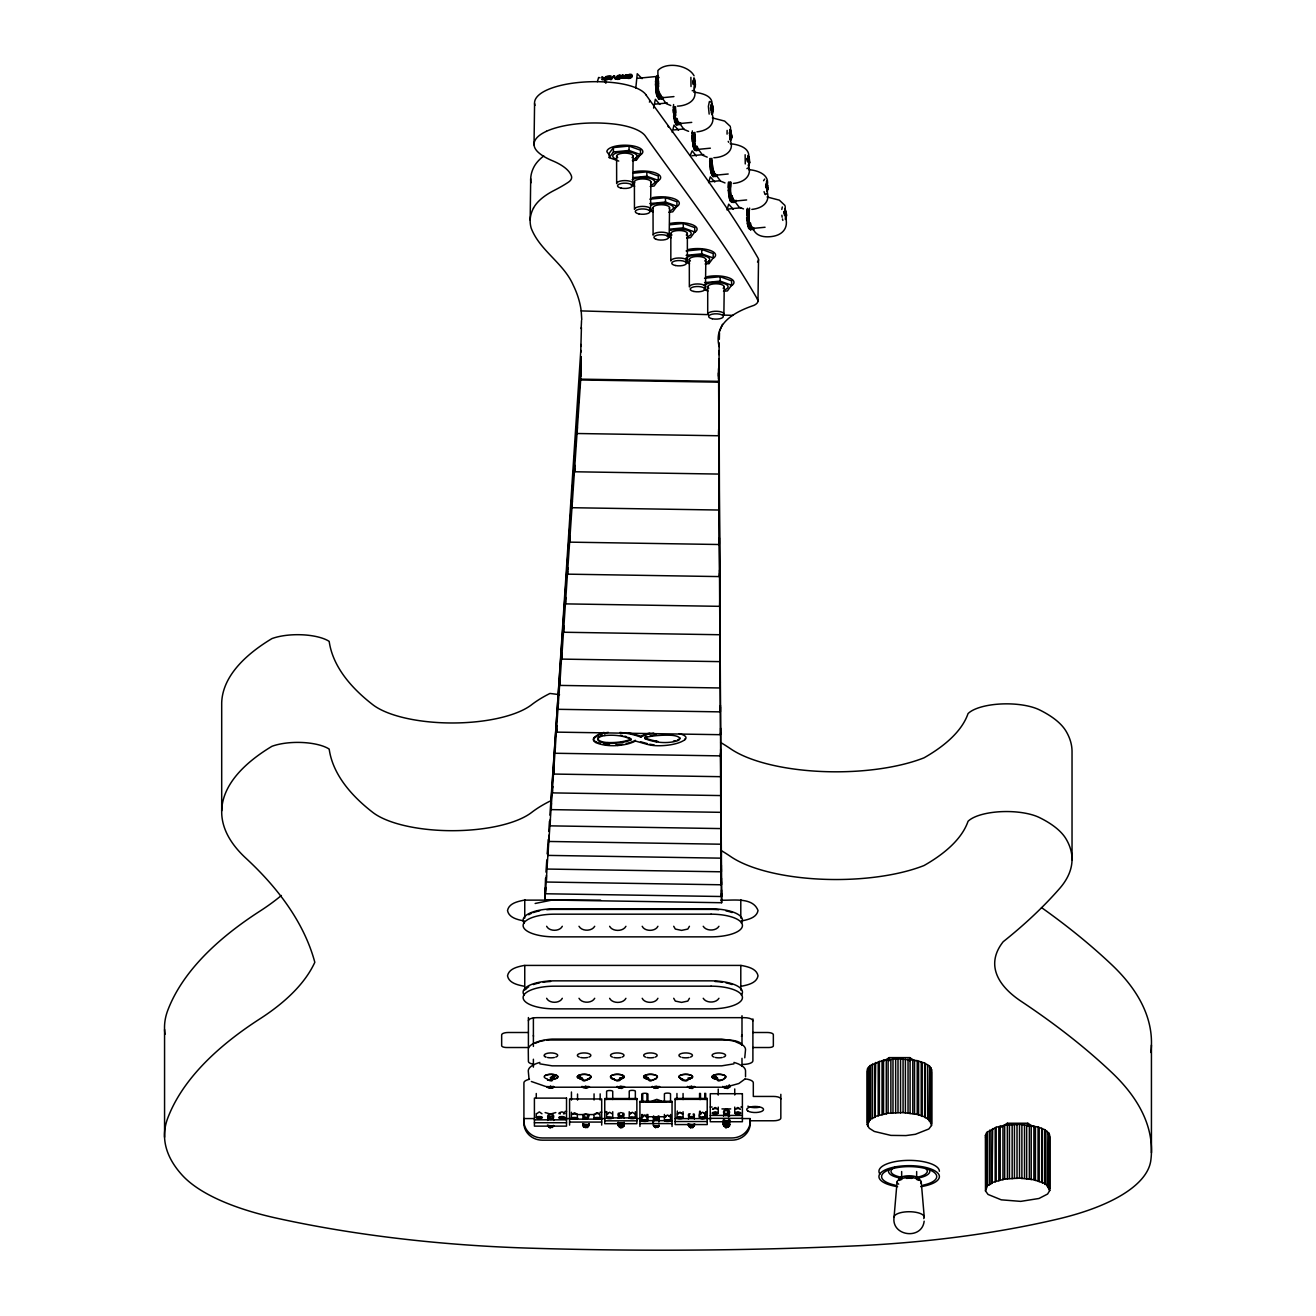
<?xml version="1.0" encoding="UTF-8"?>
<svg xmlns="http://www.w3.org/2000/svg" width="1316" height="1316" viewBox="0 0 1316 1316"><rect width="100%" height="100%" fill="white"/><g stroke="black" fill="none" stroke-linecap="round" stroke-linejoin="round"><path stroke-width="1.5" d="M567.607 569.367L567.722 567.607M684.813 738.983L684.813 739.724A29.034 10.479 0 0 1 657.622 745.728A17.519 6.317 0 0 1 647.439 744.412L635.332 741.007A27.685 10.002 0 0 1 617.73 745.514A21.401 7.732 0 0 1 595.819 742.52A12.601 4.557 0 0 1 594.174 738.276L594.174 737.536A37.095 13.39 0 0 1 600.441 733.588A17.355 6.267 0 0 1 603.995 732.42M595.819 742.52L595.819 741.763A12.601 4.557 0 0 1 594.174 737.536M594.174 738.276A37.095 13.39 0 0 1 600.441 734.328L600.441 733.588M604.817 735.562A22.207 8.011 0 0 1 631.285 739.855A27.241 9.837 0 0 1 607.877 743.293A11.153 4.03 0 0 1 597.908 739.855A11.153 4.03 0 0 1 604.817 735.562L604.817 734.805M607.877 743.293L607.877 742.553A11.153 4.03 0 0 1 599.306 736.532M617.73 745.514L617.73 744.774A27.685 10.002 0 0 0 622.994 744.149M635.332 741.007L635.332 740.266A27.685 10.002 0 0 1 630.66 742.323M620.017 732.436A44.81 16.187 0 0 1 640.777 737.141L640.777 736.401A29.133 10.512 0 0 1 649.874 733.028M645.153 738.737L645.153 737.98A3.471 1.25 0 0 1 646.567 736.401L646.567 737.141A3.471 1.25 0 0 0 645.153 738.737A34.742 12.535 0 0 0 656.24 741.846A19.214 6.942 0 0 0 676.506 741.089A8.636 3.125 0 0 0 677.575 736.516A10.972 3.964 0 0 0 670.535 735.249A40.056 14.46 0 0 0 646.567 737.141M656.24 741.846L656.24 741.089A34.742 12.535 0 0 1 655.187 740.908M657.901 91.742L657.901 70.538C666.06 61.457 688.317 64.945 694.075 75.802M558.28 704.488L558.412 702.728M719.276 544.133L719.079 350.566M719.474 576.211L719.293 541.452M563.445 632.272L563.577 625.692L563.429 632.239L719.852 634.74L719.507 573.529M580.784 376.475L581.178 356.636L580.669 379.979L561.652 659.102L720.033 661.635L719.868 631.664M561.669 656.059L559.761 685.406L720.181 687.972L720.049 658.559M720.592 755.499L720.609 752.801L720.74 776.687L553.674 774.055L553.674 772.097M552.523 788.087L552.638 786.343M547.259 864.234L559.925 680.619M720.411 707.054L720.461 734.69L556.635 732.124L556.652 729.048M530.167 220.085L530.693 178.795M534.033 144.892L534.576 103.602M718.552 368.595L721.629 902.727L544.791 899.93L545.531 878.233M721.234 839.394L721.332 871.801L547.143 869.053L547.275 862.473L546.288 882M547.16 865.977L547.143 869.021M548.065 852.357L548.048 855.4L721.234 858.164L721.382 851.584M549.101 838.424L549.085 841.467L721.152 844.214L720.872 770.123M550.187 822.813L550.154 825.856L721.053 828.587L721.119 822.006M551.305 806.576L551.272 809.62L720.954 812.334L721.086 805.754M552.407 789.847L552.391 792.89L720.855 795.571L720.921 788.991M558.165 706.231L558.149 709.275M567.492 571.078L567.459 574.154L719.49 576.589L719.556 570.009M569.68 539.083L569.663 542.126M572.197 502.876L572.312 501.133L572.082 507.713L719.079 510.032L719.128 503.452M574.615 468.726L574.582 471.77L718.849 474.073L718.98 467.493M577.247 430.464L577.231 433.507L718.618 435.76L718.668 429.18M580.751 379.156L718.964 381.344L718.585 372.724L718.454 376.228M718.865 471.013L718.849 474.056M720.74 773.627L720.724 776.67M720.971 809.258L720.954 812.301M721.25 855.087L721.234 858.131M721.382 865.221L721.316 871.784M721.332 868.741L721.398 884.78L546.288 882.033L546.42 875.453M721.415 881.736L721.464 896.509L545.416 893.761L546.305 878.956M757.983 300.953L758.526 259.68M548.328 848.853L548.065 855.433M549.216 834.92L549.085 841.5M551.42 803.073L551.289 809.653M552.523 786.343L552.391 792.906M553.937 767.475L553.74 771.192M555.368 746.682L555.105 753.262L720.609 755.878L720.609 728.143M556.767 725.544L556.635 732.124M558.297 702.728L558.149 709.308L720.329 711.874L720.247 683.152M559.892 678.859L559.761 685.439M565.683 597.316L565.419 603.88L719.671 606.331L719.737 599.751M567.607 567.607L567.476 574.187M569.943 535.579L569.68 542.143L719.293 544.511L719.424 537.931M577.362 426.96L577.231 433.523M719.984 628.16L719.868 634.444M653.608 108.093L655.368 99.292L659.875 104.457M718.503 378.663L718.898 358.807L720.197 687.676M565.436 600.82L565.403 603.863M553.691 770.979L553.674 774.055M580.8 350.401L551.108 801.329M580.899 346.421L581.425 327.536M580.767 352.425L580.932 344.479M668.446 127.01L668.199 126.287A2.303 1.135 -13.2 0 0 667.821 126.04M692.973 82.579C693.877 78.351 693.318 83.681 694.832 83.862C691.805 94.341 698.385 83.796 693.417 84.487M718.98 354.613L719.243 342.917M730.725 140.368L729.854 136.091C734.805 135.285 728.225 145.928 731.252 135.564C726.712 132.85 732.93 132.307 729.475 133.952L729.344 132.488M747.225 159.976C746.386 155.272 750.515 162.312 748.442 166.079C750.614 164.615 749.084 152.343 747.718 157.558M767.886 187.678C766.751 199.209 767.244 181.592 765.748 185.721L767.524 185.556L766.619 181.328L767.985 189.159L766.109 187.843L767.886 187.678L767.985 189.159M555.122 750.186L555.089 753.229M719.161 346.667C713.107 323.094 735.299 311.711 753.936 305.361A20.941 7.567 0.7 0 0 757.424 299.176M719.326 339.347L719.49 332.751M720.526 732.93L720.477 734.723M720.049 661.339L720.165 655.055L720.099 657.26M655.516 81.099C656.207 86.33 654.595 95.673 659.349 98.387M657.77 83.928L658.395 76.756M658.576 83.846L658.51 80.819M673.315 106.909L673.479 112.798M674.253 106.81L675.503 121.22L676.835 124.543L678.168 124.823M674.417 107.221C674.516 111.07 673.858 125.3 678.612 123.128M675.503 106.695L675.667 112.584M691.953 132.702L693.203 147.112M692.89 132.603L693.055 138.509M692.973 135.647L693.055 133.015M694.141 132.488L695.391 146.898L696.723 150.221L698.056 150.501M694.947 132.406L695.358 141.207M709.752 158.512L710.443 170.373M710.689 158.413L711.94 172.824L713.963 176.689L715.164 175.373M710.772 161.44L710.854 158.808M711.94 158.298L712.63 170.159M728.291 187.497L728.636 182.644M729.163 184.372L729.854 196.232M730.479 187.283L730.808 182.431M746.715 214.788L747.439 208.273M748.886 214.574L749.626 208.076M545.548 887.181L545.4 893.728M572.115 504.012L572.065 507.68M580.751 374.057L580.866 370.536M718.684 430.941L718.602 435.744M719.145 505.212L719.062 509.999M719.753 601.494L719.671 606.298M720.461 705.294L720.329 711.841M720.921 790.751L720.839 795.538M721.135 823.767L721.053 828.554M721.283 837.634L721.152 844.181M550.17 825.889L550.368 819.309M561.652 659.135L561.866 652.555L561.718 654.759M574.599 471.802L574.796 465.222M721.415 884.796L721.464 878.216M721.481 896.541L721.546 889.961M672.262 132.34L674.006 125.086L678.53 130.251M727.123 130.383L727.057 134.133M712.976 110.116L712.088 114.574L711.216 110.297C715.591 115.232 711.857 99.983 711.282 105.954M547.588 854.429L547.851 850.35M712.63 109.672L710.837 109.837C709.192 102.961 714.621 112.205 712.005 114.476M731.252 135.564L729.475 135.63M767.524 187.333L765.748 187.398L765.682 185.934M784.089 211.547L784.089 213.225L785.932 214.64L785.405 219.427L786.557 214.459L785.027 208.619L785.948 212.847L784.155 213.011L784.007 211.563L785.948 212.847M545.959 872.13L546.798 859.924M547.226 853.821L548.196 839.575M548.772 831.432L549.463 821.25M549.891 815.147L580.85 366.407M544.791 899.93L545.679 887.181M924.161 1221.166C921.99 1240.281 891.212 1236.267 894.058 1217.185L897.068 1181.982M708.6 182.644L710.278 176.838L714.785 182.019M727.008 209.935L728.686 204.144L733.193 209.31M655.681 81.51L655.779 78.73M657.868 81.296L658.51 77.414M673.479 107.303L673.578 104.54M692.117 133.097L692.364 130.876M728.488 182.102L728.373 190.359M729.327 184.766L729.426 182.003M730.676 181.888L730.561 190.146M746.896 209.392L747.324 223.621L748.524 228.161L750.548 229.774M747.833 209.31L748.82 226.072L750.844 229.938L752.045 228.639M747.981 209.853L747.735 217.568M749.084 209.178L749.232 220.331M985.487 1190.898L987.559 1185.502L992.067 1183.314L992.067 1129.523L996.179 1127.253L1004.667 1125.279L1019.505 1124.325L1038.061 1126.957L1044.756 1129.687L1048.786 1133.027L1048.243 1187.805L1049.675 1188.628L1048.704 1189.565L1049.773 1190.454L1047.602 1194.023L1038.998 1198.481L1020.722 1201.376L1001.262 1199.83L988.036 1194.435L985.487 1190.898L985.388 1135.28L986.753 1134.408M1048.786 1186.835L1044.756 1183.479L1044.756 1129.687M597.398 81.691L598.615 77.48L600.03 77.776M690.258 155.354L692.167 150.847L696.329 156.045M690.884 77.331L691.015 86.543M745.136 154.729L745.251 163.941M781.803 209.441L782.313 206.957M618.915 1118.156L619.079 1117.021M989.599 1184.844L989.599 1131.036L992.067 1129.523M728.521 1116.84L727.419 1113.895L724.606 1115.162M713.075 109.985L711.216 108.669C710.015 97.861 715.345 108.718 710.706 108.389M731.663 135.992L731.712 137.39L731.712 135.778L729.854 134.479L730.364 129.56L729.919 131.748M767.985 187.546L766.109 186.23L766.619 181.328M693.483 80.161C694.585 73.285 695.917 88.55 695.226 84.405M723.734 1119.801L724.178 1124.802L727.929 1125.525L729.393 1124.226M723.339 1123.765L723.734 1121.199M723.734 1122.285L723.339 1125.18L725.922 1127.845L729.393 1126.332L729.804 1124.16M729.804 1119.932L727.929 1123.091L724.178 1122.383M729.804 1120.261L729.393 1123.206L727.929 1124.506L724.178 1123.782M729.393 1125.641L728.965 1121.331M589.107 1123.617L587.232 1127.598L583.498 1126.891L582.659 1124.95M618.224 1122.334L618.668 1126.463L622.402 1127.17M624.278 1122.4L622.402 1125.838L618.668 1125.131M624.278 1122.943L622.402 1127.467L620.412 1127.68L617.829 1125.032L620.412 1127.565L622.402 1127.351L623.883 1126.085L623.439 1122.548L623.883 1126.183M653.394 1119.834L652.999 1122.614L653.394 1120.952M694.618 1123.798L692.759 1127.351L689.008 1126.759M694.618 1124.341L692.759 1127.73M694.618 1124.242L694.223 1126.085L690.752 1127.417L688.169 1124.506M719.523 331.402L722.451 324.328M655.927 79.273L656.766 75.917L658.79 77.512M694.404 1119.044L694.042 1117.235M729.574 1116.264L727.271 1112.135L727.271 1109.569L725.856 1109.602M931.514 1125.46L931.054 1121.808L929.392 1121.051L929.655 1066.256L924.671 1063.081L917.219 1060.63L898.005 1058.706L883.546 1060.219L874.926 1063.443L874.926 1117.235L870.106 1119.34L867.244 1124.687L869.284 1128.256L874.268 1131.431L890.899 1135.395L905.951 1135.576L915.393 1134.293L928.833 1128.98L931.514 1125.46L931.514 1071.668M929.392 1121.051L929.655 1066.256M547.637 1120.475L548.098 1118.83M582.807 1119.373L583.268 1117.728M617.994 1117.909L619.523 1114.866M653.608 1119.028L653.575 1122.038M688.778 1117.202L688.383 1119.044M723.965 1114.422L723.553 1116.264M682.099 1113.846L680.865 1112.81M704.718 1113.846L703.484 1112.81M763.593 180.703L764.711 179.091M642.751 1116.61L644.61 1115.524M646.929 1116.61L645.695 1115.606M665.37 1116.61L666.192 1115.721M669.548 1116.61L668.314 1115.606M604.817 79.256L605.113 78.236L602.235 78.993L604.817 79.256L605.475 82.76M605.393 79.519L606.314 76.476L604.439 77.957L601.79 76.887C604.291 78.302 598.681 80.753 605.393 79.519L606.051 83.04M625.445 76.394C621.349 76.657 623.554 80.21 625.445 76.394L622.994 76.756L622.057 78.253L625.84 78.269L625.972 74.699C623.817 78.598 623.11 75.703 622.123 75.045M625.248 78.006L625.561 76.986M625.676 76.641L625.972 74.699M625.84 78.269L626.646 74.634M627.189 76.098L629.245 74.37A2.977 1.464 -13.2 0 1 630.512 74.288A2.731 1.349 -13.2 0 1 631.121 74.37A2.303 1.135 -13.2 0 1 631.762 74.683L632.009 75.407A4.03 1.974 -13.2 0 1 631.4 76.493L629.64 77.331A3.06 1.497 -13.2 0 1 628.374 77.463L627.929 77.43A1.76 0.872 -13.2 0 1 627.156 77.002C631.68 78.796 631.121 71.409 628.143 76.641L629.657 76.509L627.37 77.068L627.189 76.098L629.476 75.538L627.962 75.686M627.37 77.068L627.535 74.963M628.143 76.641L628.143 75.111M658.872 1122.038L658.872 1119.061M744.757 1057.817L745.53 1049.625A29.462 10.643 1.7 0 0 742.471 1044.838L733.933 1041.022L721.678 1039.081L552.128 1039.081A29.462 10.66 0 0 0 528.275 1049.543L528.407 1061.453A8.225 2.977 0 0 0 533.474 1064.2M547.801 1079.729L551.536 1080.946A8.061 3.751 -78.2 0 0 552.243 1080.518L554.924 1076.126L553.263 1075.781L550.631 1080.107A8.126 3.783 -78.2 0 1 549.907 1080.568L547.456 1079.959M872.228 1118.699L872.228 1064.907L874.926 1063.443M689.436 926.283L687.824 929.063L681.573 930.379L675.322 929.063L673.71 926.283M689.436 998.285L687.824 1001.081L681.573 1002.381L675.322 1001.081L673.71 998.285M731.712 135.778L730.364 129.56L731.268 133.788M632.749 184.388L633.128 156.111M650.548 210.182L650.927 181.904M669.186 235.975L669.564 207.698M705.458 287.743L705.837 259.466M723.866 315.034L724.244 286.756M677.362 1111L676.95 1117.827M699.569 1111.855L699.98 1111M594.059 1118.353L594.059 1114.274L597.102 1112.76L599.751 1113.566L600.162 1118.353M657.918 926.283C655.5 931.679 644.626 931.679 642.192 926.283M657.918 998.285C655.5 1003.697 644.626 1003.697 642.192 998.285M656.322 77.628L658.099 76.904M659.99 98.058L658.79 99.374L656.766 95.509L655.434 83.911M660.928 97.976L659.036 98.733L657.26 92.531M662.178 97.845L660.977 99.161L659.596 97.302L657.605 83.698M662.853 97.121L661.076 97.828L659.316 92.334M662.968 97.779L661.767 99.095L659.629 96.677M677.789 123.868L676.589 125.184L674.565 121.319L673.233 109.705M680.142 123.901L680.652 122.914M680.767 123.572L678.875 124.346L677 118.473M696.312 149.004L695.193 150.238L693.894 148.494M696.427 149.662L694.535 150.419L692.759 144.217M697.25 148.922L696.131 150.139L694.223 146.52M697.365 149.563L696.164 150.879L694.782 149.021L693.302 141.404M714.226 175.472L713.025 176.772L711.002 172.906L709.669 161.309M715.855 176.311L716.414 175.258M717.204 175.176L715.213 176.558L713.831 174.699L711.841 161.095M733.505 200.674L732.387 201.907L730.479 198.288M733.621 201.332L731.745 202.105L729.969 195.903M735.562 200.476L733.785 201.2L732.009 195.706M735.677 201.134L733.67 202.532L732.288 200.657L730.396 190.113M736.401 200.394L735.282 201.628L733.983 199.884M751.93 227.981L750.153 228.688L747.981 220.463M752.653 228.836L753.163 227.849M753.278 228.507L751.403 229.28L749.626 223.078M754.084 228.441L752.884 229.741L750.136 225.464M700.49 1117.893C712.565 1115.803 694.486 1123.387 700.49 1111.773M562.31 926.283C559.761 931.613 549.2 931.613 546.634 926.283M562.31 998.285C559.761 1003.615 549.2 1003.615 546.634 998.285M642.702 1120.673C654.924 1118.682 636.549 1126.019 642.702 1114.553M1048.243 1187.805L1048.786 1133.027M625.923 926.3C623.159 931.744 612.384 931.744 609.621 926.3M625.923 998.318C623.159 1003.763 612.384 1003.763 609.621 998.318M548.739 1119.571L550.466 1118.074L552.424 1119.159M718.947 926.283C716.085 931.267 706.083 931.267 703.221 926.283M718.947 998.285C716.085 1003.285 706.083 1003.285 703.221 998.285M689.436 1117.942L691.163 1116.462L693.121 1117.514M657.556 1119.028L654.825 1119.028L655.977 1118.304L657.951 1119.34M992.067 1183.314L992.659 1128.569M594.717 926.283C591.871 931.498 581.837 931.498 578.991 926.283M594.717 998.285C591.871 1003.516 581.837 1003.516 578.991 998.285M709.373 101.546L708.386 106.366L709.16 114.097M619.556 1080.452L618.356 1080.781A8.061 6.975 -48 0 1 617.023 1080.962L611.447 1078.33L616.414 1080.304A8.126 7.024 -48 0 0 617.763 1080.091L623.192 1077.097L619.589 1080.452M930.363 1122.778L931.054 1068.016L929.392 1067.26M632.387 160.618L636.302 160.239L640.481 154.597L640.481 150.189L629.048 146.06L613.42 147.573L609.242 153.215L609.242 157.624L618.767 161.062M609.242 157.624L613.42 151.965L613.42 147.573M633.177 173.186L646.847 171.853L658.28 175.999L658.28 180.391L654.101 186.049L650.186 186.428M649.874 199.177L665.485 197.663L676.918 201.792L676.918 206.184L672.739 211.843L668.841 212.221M669.614 224.789L683.284 223.457L694.733 227.602L694.733 231.994L690.538 237.637L686.639 238.015M705.096 263.973L708.995 263.595L713.19 257.952L713.19 253.56L701.757 249.415L686.13 250.928M704.537 278.235L720.165 276.722L731.597 280.851L731.597 285.243L727.419 290.902L723.504 291.28M682.149 1078.972A6.909 2.5 0 0 1 679.714 1078.018L684.929 1080.255A8.126 7.32 -36.5 0 0 686.327 1080.123L691.821 1077.36L686.705 1080.814A8.061 7.254 -36.5 0 1 685.323 1080.946L682.264 1080.321L678.908 1076.751A6.909 2.5 0 0 1 687.857 1074.465A6.909 2.5 0 0 1 691.673 1078.182M722.616 1079.613L718.816 1080.946A8.126 5.363 70.1 0 1 717.796 1080.568L714.391 1077.195L715.493 1076.06M874.926 1117.235L875.65 1062.489M728.899 1085.239L726.432 1087.51L724.853 1086.407M553.51 1086.358C548.525 1089.533 556.816 1086.621 553.279 1086.819M588.696 1086.358C589.173 1088.348 583.893 1089.27 581.952 1086.424L583.037 1086.819M623.866 1086.358C623.29 1086.868 622.764 1090.8 617.138 1086.424L619.836 1087.904L618.273 1087.888M659.036 1086.358L657.178 1087.888L659.875 1086.934M694.206 1086.358C693.433 1086.621 693.4 1090.849 688.515 1086.736M729.574 1085.009C729.245 1087.74 728.258 1090.421 723.685 1086.736M615.608 79.207L614.44 75.736L610.904 79.634L613.98 76.114L615.608 79.207L614.095 76.575M610.788 79.042L613.733 75.802M610.904 79.634L614.44 75.736M744.757 1079.186L738.802 1083.529L728.126 1086.473M616.941 182.842L617.714 182.085A8.258 2.994 0 0 1 627.008 180.703A8.258 2.994 0 0 1 633.128 183.582M634.74 208.652L635.513 207.895A8.258 2.994 0 0 1 644.807 206.497A8.258 2.994 0 0 1 650.927 209.392M653.378 234.445L654.151 233.689A8.258 2.994 0 0 1 663.445 232.29A8.258 2.994 0 0 1 669.564 235.186M689.633 286.214L690.406 285.457A8.258 2.994 0 0 1 699.701 284.059A8.258 2.994 0 0 1 705.837 286.954M693.861 90.475L692.216 90.722M748.097 167.889L746.912 168.629M766.57 193.847L765.369 194.587M992.659 1182.36L1004.667 1179.07L1019.505 1178.116L1033.899 1179.712L1044.756 1183.479M660.023 1102.183L661.372 1101.015L656.783 1099.353L652.193 1101.015L653.526 1102.183M729.393 1120.015L725.922 1121.528L724.178 1120.59M729.393 1120.409L725.922 1121.906L724.178 1120.969M729.393 1120.722L725.922 1122.219L724.178 1121.298M729.393 1121.1L725.922 1122.614L723.339 1119.949M729.393 1121.413L725.922 1122.926L723.339 1120.261M729.393 1122.12L725.922 1123.634L723.339 1120.656M729.393 1122.515L725.922 1124.012L724.178 1123.091M729.393 1122.828L725.922 1124.325L723.339 1121.347M729.393 1123.519L725.922 1125.032L723.339 1122.054M729.393 1123.913L725.922 1125.427L724.178 1124.489M729.393 1125.312L727.929 1126.924L724.178 1126.2M729.393 1126.019L725.922 1127.532L723.339 1124.473M623.883 1122.63L622.402 1124.209L618.668 1123.486M623.883 1123.173L620.412 1124.67L618.668 1123.749M623.883 1123.469L620.412 1124.966L618.668 1124.028M623.883 1123.716L620.412 1125.509M623.883 1124.259L620.412 1125.756L618.668 1124.588M623.883 1124.802L622.402 1126.381L618.668 1125.673M623.883 1125.345L620.412 1126.858L617.829 1123.946M623.883 1125.641L620.412 1127.138L618.668 1126.216M694.223 1124.061L692.759 1125.345L689.008 1124.621M694.223 1124.308L692.759 1125.871L689.008 1125.164M694.223 1124.835L690.752 1126.348L689.008 1125.41M694.223 1125.131L690.752 1126.628M694.223 1125.377L692.759 1126.94L689.008 1126.233M587.232 1125.262L588.713 1123.979M588.713 1124.209L587.232 1125.69L583.498 1124.983M588.713 1124.621L585.242 1126.332L583.498 1125.196M588.713 1124.835L587.232 1126.332L583.498 1125.624M588.713 1125.246L585.242 1126.973L582.659 1123.683M587.232 1127.17L588.713 1125.673M582.659 1124.325L585.242 1127.598L588.713 1126.101M653.838 1126.2L655.582 1127.121L659.053 1125.246M657.572 1126.907L659.053 1125.427M659.053 1125.805L655.582 1127.664L652.999 1125.032M657.572 1127.45L659.053 1126.183M552.062 1127.006L553.543 1125.443L550.072 1126.924L548.311 1125.854M553.543 1125.871L550.072 1127.516L548.311 1126.151M552.062 1127.582L553.543 1126.167M547.489 1125.015L550.072 1127.796L553.543 1126.085M587.232 1127.368L588.022 1126.693L583.564 1126.693M552.128 1086.374L550.565 1087.51L548.986 1086.407M587.314 1086.374L585.752 1087.51L584.156 1086.407M622.484 1086.374L620.922 1087.51L619.342 1086.407M657.655 1086.374L656.092 1087.51L654.513 1086.407M692.825 1086.374L691.262 1087.51L689.683 1086.407M930.577 1070.747L931.679 1069.826L930.363 1068.987M555.813 1112.563L550.466 1114.043L545.12 1112.563M578.53 1077.064L579.55 1076.455L584.156 1080.123A8.126 6.564 57.9 0 0 585.406 1080.37L589.963 1078.627L584.32 1080.962A8.061 6.514 57.9 0 1 583.087 1080.699L578.53 1077.064L582.017 1077.788M644.824 1077.064L645.843 1076.472L650.466 1080.123A8.061 6.514 57.9 0 0 651.7 1080.37L656.256 1078.643L650.63 1080.962A8.126 6.564 57.9 0 1 649.38 1080.699L644.824 1077.064L648.311 1077.788M656.404 1078.182L657.161 1077.59A6.909 2.5 0 0 0 653.164 1074.53A6.909 2.5 0 0 0 644.396 1075.715A6.909 2.5 0 0 0 646.863 1078.972M875.65 1116.297L888.119 1113.237L903.072 1112.563L917.219 1114.422L924.671 1116.873L929.655 1120.048M713.223 1108.73L716.907 1108.5M735.841 1108.73L739.526 1108.5M572.526 1113.928L576.622 1114.257M678.743 1112.941L678.283 1113.912M608.403 1112.974L607.943 1113.912M631.022 1112.974L630.561 1113.912M550.253 1077.672L553.246 1075.781M550.417 1078.972L554.908 1076.143M884.122 1060.828L889.238 1057.62L909.701 1057.62L914.817 1060.828M1000.522 1127.499L1007.349 1123.239L1027.812 1123.239L1034.639 1127.499M554.349 1086.934L553.279 1087.329M589.535 1086.934L588.449 1087.329M624.705 1086.934L623.62 1087.329M695.045 1086.934L693.96 1087.329M730.216 1086.934L729.13 1087.329M867.425 1122.861L867.425 1069.053L870.106 1065.549L872.228 1064.907M552.917 1087.756L549.052 1088.266L546.782 1086.424L547.867 1086.819M658.428 1087.756L655.516 1088.348L652.308 1086.424L654.529 1088.019M628.324 76.081C634.411 73.383 628.884 81.345 627.716 76.575M723.751 1078.676L724.902 1078.166A6.909 2.5 0 0 0 722.714 1074.711A6.909 2.5 0 0 0 713.19 1075.501A6.909 2.5 0 0 0 715.361 1078.956A6.777 2.451 0 0 1 712.976 1075.534A6.777 2.451 0 0 1 722.237 1074.629A6.777 2.451 0 0 1 724.721 1077.985M723.224 1079.465L723.997 1079.136L720.28 1080.469A8.061 5.313 70.1 0 1 719.26 1080.107L718.355 1079.646M658.345 75.555L656.454 81.016L657.145 92.877M658.395 76.295L656.865 79.19L656.618 86.905M660.287 98.305L659.036 98.042L657.786 94.916M663.182 98.026L661.932 97.762L660.665 94.637M680.981 123.819L679.533 124.148L678.234 122.404M679.418 124.707L677.395 123.095L676.309 118.226M698.862 150.419L696.723 149.514L694.947 144.02M713.585 175.801L712.334 175.522L711.084 172.412M714.522 175.702L712.63 174.206L711.512 169.945M716.578 175.505L715.328 175.242L714.062 172.133M732.14 202.483L730.117 200.871L728.636 193.255M752.045 229.083L753.443 228.77M754.298 228.688L752.39 227.174M725.297 1115.507L727.419 1115.261M535.151 903.467L551.684 900.128M628.291 75.67L629.426 75.341A2.977 1.464 -13.2 0 1 630.693 75.242A2.731 1.349 -13.2 0 1 631.302 75.325A2.303 1.135 -13.2 0 1 631.943 75.654L632.173 76.377A4.03 1.974 -13.2 0 1 631.581 77.447L629.821 78.302A3.06 1.497 -13.2 0 1 628.555 78.434L628.11 78.401A1.76 0.872 -13.2 0 1 627.337 77.957L627.074 76.739M541.962 1113.764L539.313 1111.905L536.665 1113.764M717.829 1109.355L715.18 1107.496L712.532 1109.355M740.447 1109.355L737.799 1107.496L735.15 1109.355M987.559 1185.502L987.559 1131.711L989.599 1131.036M730.725 1108.911L721.941 1108.911M733.933 1063.854L721.678 1065.845L552.128 1065.845L539.873 1063.854M741.221 921.003C747.488 919.736 756.618 917.992 758.032 910.573C752.834 896.459 732.058 900.851 720.839 900.128M741.221 986.276C747.488 985.01 756.618 983.266 758.032 975.847C756.618 968.428 747.488 966.684 741.221 965.418L524.327 965.418C518.06 966.684 508.93 968.428 507.515 975.847C508.93 983.266 518.06 985.01 524.327 986.276M577.148 1114.455L577.543 1118.353A3.06 0.888 0 0 1 572.97 1119.126A3.06 0.888 0 0 1 572.97 1117.58A3.06 0.888 0 0 1 577.543 1118.353M682.659 1113.928L680.01 1112.234L677.362 1113.928M705.277 1113.928L702.629 1112.234L699.569 1113.846L701.099 1113.994M623.57 76.262L621.942 77.66L625.725 77.693M623.685 76.854L622.583 77.348L625.149 77.414M549.989 1114.01L551.404 1113.978M619.589 1077.903L623.34 1077.36M612.318 1113.912L609.67 1112.283L607.021 1113.912M634.937 1113.912L632.289 1112.283L629.64 1113.912M696.937 131.83C706.791 130.958 716.299 124.872 711.874 113.16M733.374 183.417C743.227 182.562 752.736 176.476 748.31 164.763M751.847 209.392C761.701 208.52 771.192 202.434 766.784 190.721M725.922 1120.821L727.929 1120.607M727.929 1120.985L724.178 1120.278M727.929 1125.904L724.178 1125.196M727.929 1126.611L724.178 1125.887L723.339 1124.16M550.072 1126.2L552.062 1125.838M552.062 1126.134L548.311 1125.427M550.072 1126.776L552.062 1126.43M550.072 1127.22L552.062 1126.858M585.242 1124.637L587.232 1124.423M585.242 1124.867L587.232 1124.637M587.232 1124.851L583.498 1124.127M587.232 1125.065L583.498 1124.358M587.232 1125.493L583.498 1124.555M654.875 1118.551L656.865 1118.337M654.875 1118.929L656.865 1118.534M585.242 1126.743L587.232 1126.529M656.865 1118.896L654.875 1119.11L656.865 1119.077M620.412 1123.338L622.402 1123.124M585.242 1127.384L587.232 1126.957M620.412 1123.584L622.402 1123.37M622.402 1123.667L618.668 1122.943M622.402 1123.913L618.668 1123.206M622.402 1124.999L618.668 1124.292M622.402 1126.085L618.668 1125.377L617.829 1123.403M655.582 1126.003L657.572 1125.789M655.582 1126.183L657.572 1125.97M657.572 1126.167L653.838 1125.443M655.582 1126.743L657.572 1126.529M655.582 1127.302L657.572 1127.088M690.752 1124.736L692.759 1124.522M690.752 1125.015L692.759 1124.802M692.759 1125.048L689.008 1124.094M692.759 1125.591L689.008 1124.867M692.759 1126.66L689.008 1125.69M550.072 1127.648L548.311 1126.578L552.062 1127.351M692.759 1127.351L690.752 1127.565L688.169 1124.95L690.752 1127.944M637.668 78.302L657.457 76.394M695.177 82.694L693.417 82.875L693.927 77.957L694.832 82.184M673.94 96.594L661.932 97.762L666.291 103.684L670.765 105.543M655.467 104.112L667.344 102.961M711.216 108.669L712.976 108.504M691.739 122.388L679.73 123.556L679.072 122.322M674.105 129.906L683.991 128.952M729.854 134.479L731.614 134.298M613.42 151.965L629.048 150.452L640.481 154.597M710.377 148.182L698.368 149.35L697.102 146.24M691.903 155.716L703.78 154.564M749.413 160.108L747.653 160.272L748.162 155.354L749.067 159.581M749.067 161.276L747.291 161.44L747.143 158.298M747.653 161.884C750.383 159.96 749.446 165.29 749.511 161.588M633.177 177.578L646.847 176.262L658.28 180.391M728.176 173.992L716.167 175.16L715.509 173.926M710.377 181.674L720.263 180.703M766.109 186.23L767.886 186.066M649.874 203.569L665.485 202.055L676.918 206.184M746.633 199.95L734.624 201.118L738.983 207.04L743.474 208.899M728.784 208.964L740.645 207.813M786.294 213.356L784.533 213.537L786.392 214.837C786.326 218.538 787.248 213.208 784.533 215.15M784.155 214.705L785.948 214.524M669.614 229.181L683.284 227.849L694.733 231.994M765.057 227.257L753.032 228.408C755.795 236.584 764.744 237.489 771.916 236.502C782.625 235.103 789.255 227.75 785.191 216.087M686.13 255.337L701.757 253.824L713.19 257.952M704.537 282.627L720.165 281.114L731.597 285.243M687.988 1078.001L691.887 1077.623M622.238 75.637L623.093 75.555M625.561 76.048L622.978 74.963M563.462 1113.862L564.992 1113.616L564.58 1112.76L561.932 1111.905L559.284 1112.76L558.872 1113.616L560.402 1113.862M620.494 75.357A2.451 1.201 -13.2 0 1 621.07 75.686L621.284 76.18A4.343 2.139 -13.2 0 1 620.856 77.266L617.944 78.434A2.369 1.168 -13.2 0 1 616.48 77.989L617.286 76.97A2.27 1.119 -13.2 0 1 618.125 76.525A2.451 1.201 -13.2 0 1 619.425 76.213L619.77 76.196A2.303 1.135 -13.2 0 1 620.659 76.312A2.451 1.201 -13.2 0 1 621.251 76.657L621.465 77.15A4.343 2.139 -13.2 0 1 621.037 78.22L618.125 79.388A2.369 1.168 -13.2 0 1 616.661 78.96L617.105 75.999A2.27 1.119 -13.2 0 1 617.944 75.555A2.451 1.201 -13.2 0 1 619.244 75.259L619.589 75.242M677.427 106.119C686.343 105.987 698.352 100.559 694.075 89.274M713.864 157.706C722.78 157.591 734.789 152.162 730.512 140.878M646.37 1116.708L647.9 1116.61L644.84 1115.03L641.78 1116.61L643.31 1116.708M600.59 900.128L524.327 900.128C518.06 901.411 508.93 903.138 507.515 910.573C508.93 917.992 518.06 919.736 524.327 921.003M528.407 1032.501L508.206 1032.501A6.531 2.369 0 0 0 501.659 1034.87L501.659 1045.71A5.017 1.81 0 0 0 506.676 1047.52L528.407 1047.52L528.407 1017.548M752.9 1032.501L767.409 1032.501A5.955 2.155 0 0 1 773.347 1034.656L773.347 1045.891A4.507 1.629 0 0 1 768.84 1047.52L752.9 1047.52M552.128 1087.213L721.678 1087.213M612.779 1098.959L628.834 1098.959M683.136 1099.107L701.198 1099.107M604.751 1099.37L636.862 1099.37M675.108 1099.353L707.218 1099.353M645.942 1101.706L666.028 1101.706M639.921 1102.117L672.048 1102.117M710.278 1107.036L712.12 1107.036M740.859 1107.036L742.389 1107.036M564.992 1111.444L566.522 1111.444M604.751 1111.658L606.61 1111.658M707.218 1111.658L705.689 1111.658L705.689 1117.827M600.162 1112.185L601.692 1112.185M577.609 1114.57L593.664 1114.57M725.182 1114.422L727.913 1114.422M710.278 1115.425L742.389 1115.425M622.386 1116.264L619.655 1116.264L620.807 1115.54L622.764 1116.593M549.989 1116.544L551.404 1116.544M645.942 1116.741L666.028 1116.741M655.516 1116.873L656.931 1116.873M689.995 1117.202L692.726 1117.202M587.216 1117.728L584.485 1117.728L585.636 1116.988L587.594 1118.041M612.779 1117.893L628.834 1117.893M710.278 1118.32L742.389 1118.32M523.916 1118.567L534.115 1118.567M564.696 1118.567L570.815 1118.567M601.396 1118.567L605.475 1118.567M636.056 1118.567L640.135 1118.567M675.108 1118.616L711.512 1118.567M742.092 1118.567L750.252 1118.567L750.252 1121.627A18.408 17.157 0 0 1 731.893 1140.166L542.274 1140.166A18.408 17.157 0 0 1 523.916 1121.627L523.916 1082.788A11.186 4.047 0 0 1 529.509 1079.284M549.315 1118.83L552.046 1118.83M569.581 1119.143L601.692 1119.143M534.411 1119.834L566.522 1119.834M604.751 1120.837L636.862 1120.837M639.921 1120.64L672.048 1120.64M750.252 1120.771L773.676 1120.771A7.156 2.583 0 0 0 780.832 1118.189L780.832 1094.32M675.108 1121.528L707.218 1121.528M569.581 1122.071L601.692 1122.071M534.411 1122.729L566.522 1122.729M639.921 1123.584L672.048 1123.584M580.669 379.979L718.388 382.166M533.49 208.093A191.379 69.205 0.7 0 0 531.187 228.145C539.741 250.616 563.626 263.052 573.233 285.161A555.533 200.887 0.7 0 1 581.195 310.905L708.386 314.639M722.747 315.067L732.996 315.363M664.81 1116.675L667.459 1115.03L670.518 1116.61M595.375 1114.455L596.872 1113.254L599.241 1114.257M693.713 92.104C700.967 93.058 713.765 95.377 711.874 105.461M712.351 117.897L724.655 121.088L730.265 126.352M730.15 143.691C738.26 144.464 751.502 147.853 748.31 158.989M748.607 169.665C757.671 170.241 771.011 174.798 766.784 186.872M767.031 196.956L779.335 200.147L784.945 205.428M723.734 1087.46L722.649 1086.424L725.346 1087.904L722.649 1087.115M688.564 1087.46L687.478 1086.424L690.176 1087.904L687.478 1087.115M583.037 1087.46L581.952 1087.115M547.867 1087.46L546.782 1087.115M691.163 1117.728L692.249 1117.909M571.851 1114.455L574.5 1112.76L577.543 1114.372M545.679 1086.473L531.335 1081.489M688.581 131.337L684.09 129.494L679.73 123.556L680.372 124.066M707.218 157.13L702.728 155.288L698.368 149.35L699.01 149.859M725.017 182.94L720.526 181.082L716.167 175.16L716.809 175.67M640.53 741.731L647.439 743.655M546.008 1078.544L547.407 1078.972M630.857 184.799L634.657 186.181M649.495 210.593L653.312 211.975M667.294 236.403L671.111 237.768M685.751 262.361L689.568 263.743M704.175 289.652L707.975 291.033M714.095 1076.537L717.5 1077.771M710.772 106.695L712.63 107.994M765.665 184.256L767.524 185.556M609.209 154.877L606.857 151.702A17.996 6.514 0 0 1 631.746 145.698A17.996 6.514 0 0 1 637.602 156.308M654.578 1088.266L653.657 1087.789M548.311 1125.575L550.072 1126.644M653.838 1125.822L655.582 1126.924M653.838 1126.381L655.582 1127.483M583.498 1126.249L585.242 1127.17M652.308 1087.115L653.328 1086.736M1048.243 1134.014L1049.675 1134.836L1049.675 1188.628M986.934 1137.929L985.487 1137.106L986.457 1136.169L985.388 1135.28M709.817 101.529L710.656 102.105M698.171 149.942L696.263 146.323M716.019 176.492L713.272 172.199M734.476 202.45L732.338 200.032L731.219 195.771M752.851 229.017L751.551 227.257M555.747 1057.11A6.777 2.451 0 0 0 552.704 1053.014A6.777 2.451 0 0 0 544.396 1056.024L545.087 1056.616A6.777 2.451 0 0 0 546.156 1057.11M718.322 1079.63L715.46 1076.044M867.425 1069.053L868.346 1069.974L867.244 1070.895L867.244 1124.687M649.561 100.493L649.808 101.217A4.03 1.974 -13.2 0 1 649.38 102.072M622.567 1114.866L624.097 1117.909M642.076 78.647L637.24 73.729L635.809 88.024M645.959 94.834C684.106 148.543 725.034 200.723 757.95 257.903A20.941 7.567 0.7 0 1 757.473 261.999M757.424 299.176C724.491 242.012 683.563 189.833 645.432 136.124A45.287 16.384 0.7 0 0 612.598 123.885A63.694 23.03 0.7 0 0 546.403 131.287M752.193 229.198L750.433 222.996M749.215 228.787L747.439 223.292M733.785 201.907L731.893 196.035M730.15 200.246L730.808 201.496M715.328 175.933L713.437 170.077M697.529 150.139L696.18 146.816M677.427 122.487L678.085 123.72M675.898 123.934L674.647 120.809M661.076 98.535L659.201 92.679M688.169 1123.683L689.008 1125.937M617.829 1122.564L618.668 1124.835M728.965 1119.932L729.393 1124.621L727.929 1126.216L724.178 1125.509L723.339 1123.453M728.965 1122.416L729.804 1124.473M764.909 194.077L764.053 191.659M728.209 141.322L728.653 142.309M529.048 1079.186L528.275 1070.911A29.462 10.66 0 0 1 531.335 1066.19L535.003 1064.134A29.462 10.66 0 0 1 539.873 1062.44M782.461 218.95L782.872 220.381M553.345 1118.88L553.756 1120.475M987.559 1131.711L986.079 1133.471L986.079 1187.262M729.459 198.881L728.225 190.327M658.954 95.295L657.704 86.741M729.919 137.769L730.364 139.891M711.282 111.975L711.726 114.097M629.476 75.538L629.542 76.871M606.314 76.476L606.972 79.98M749.511 223.407L748.82 217.403M693.581 144.48L692.89 138.46M673.578 115.857L674.006 118.769M781.869 215.232L782.132 217.189M692.907 80.901L693.038 84.043M921.249 1181.982L924.26 1217.185M746.633 217.617L746.896 220.71M729.426 193.32L729.064 187.185M710.689 164.27L710.969 167.362M695.21 141.355L694.848 135.219M694.404 141.437L694.042 135.301M692.216 141.651L691.871 135.515M675.766 115.644L675.404 109.508M581.195 310.905L581.771 319.689M720.247 681.408L720.296 682.626M658.411 83.615L658.658 86.708M721.497 893.465L721.629 902.727M720.806 771.867L720.658 749.298M555.237 746.682L555.253 748.442M548.196 848.853L548.196 850.597M720.51 754.43L721.02 879.664M569.812 535.579L569.812 537.323M565.551 597.316L565.551 599.06M553.806 767.475L553.822 769.235M689.304 259.466L689.354 286.97M653.032 207.698L653.098 235.219M634.394 181.904L634.46 209.425M616.595 156.111L616.661 183.615M785.191 206.464L785.191 212.238M730.512 127.405L730.512 131.255M1151.434 1045.068L1151.434 1152.767M1072.03 859.776L1072.03 752.078A268.464 97.088 0 0 0 1066.108 731.318A155.008 56.045 0 0 0 1039.508 709.883A40.911 14.789 0 0 0 1000.686 703.994A40.911 14.789 0 0 0 968.033 713.601A296.034 107.057 0 0 1 924.029 757.819A119.263 43.132 0 0 1 730.66 748.837A318.242 115.084 0 0 0 720.642 742.487M1049.773 1136.662L1049.773 1190.454M1047.141 1131.299L1047.01 1186.094M1045.068 1130.674L1045.068 1184.482M1042.437 1129.194L1042.437 1182.985M1041.696 1128.223L1041.696 1182.031M1039.196 1127.878L1039.196 1181.669M1038.061 1126.957L1038.061 1180.748M1035.429 1126.743L1035.429 1180.534M1033.899 1125.92L1033.899 1179.712M1031.218 1125.854L1031.218 1179.646M1029.359 1125.114L1029.359 1178.906M1027.812 1123.239L1027.812 1126.397M1026.661 1125.213L1026.661 1179.004M1024.506 1124.588L1024.506 1178.379M1021.89 1124.818L1021.89 1178.61M1019.505 1124.325L1019.505 1178.116M1017.021 1124.719L1017.021 1178.511M1014.439 1124.374L1014.439 1178.165M1012.152 1124.884L1012.152 1178.675M1009.454 1124.687L1009.454 1178.478M1007.349 1123.239L1007.431 1179.12M1004.667 1125.279L1004.667 1179.07M1002.957 1126.035L1002.957 1179.827M1000.209 1126.151L1000.209 1179.942M998.828 1126.99L998.828 1180.781M996.179 1127.253L996.179 1181.044M995.176 1128.157L995.176 1181.949M989.764 1130.066L989.764 1183.857M931.679 1069.826L931.679 1123.634M931.054 1068.016L931.054 1121.808M927.517 1064.595L927.681 1119.39M925.263 1064.068L925.263 1117.86M924.671 1063.081L924.671 1116.873M922.22 1062.686L922.22 1116.478M921.216 1061.749L921.216 1115.54M918.617 1061.486L918.617 1115.277M917.219 1060.63L917.219 1114.422M916.66 1171.536L916.66 1177.524M914.538 1060.515L914.538 1114.307M912.794 1059.742L912.794 1113.533M910.096 1059.775L910.096 1113.566M909.701 1057.62L909.701 1060.778M908.04 1059.117L908.04 1112.908M905.392 1059.314L905.392 1113.106M903.072 1058.771L903.072 1112.563M901.657 1171.536L901.657 1177.524M900.539 1059.117L900.539 1112.908M898.005 1058.706L898.005 1112.497M895.653 1059.183L895.653 1112.974M892.988 1058.936L892.988 1112.727M890.866 1059.544L890.866 1113.336M889.238 1057.62L889.238 1060.778M888.119 1059.446L888.119 1113.237M886.293 1060.153L886.293 1113.961M883.546 1060.219L883.546 1114.01M882.049 1061.025L882.049 1114.817M879.351 1061.239L879.351 1115.047M878.216 1062.127L878.216 1115.919M872.541 1063.937L872.541 1117.728M870.205 1066.519L870.205 1120.311M870.106 1065.549L870.106 1119.34M868.905 1068.214L868.905 1122.005M868.379 1067.26L868.379 1121.051M867.869 1072.705L867.869 1126.496M752.9 1018.913L752.9 1060.811A9.969 3.603 0 0 1 742.931 1064.43M745.53 1076.751L745.53 1070.911A29.462 10.66 0 0 0 742.471 1066.19L738.802 1064.134A29.462 10.66 0 0 0 733.933 1062.44M741.994 1015.722L741.994 1045.365L741.5 1043.983A14.789 5.346 0 0 0 729.13 1040.051L551.091 1040.018A17.7 6.399 0 0 0 546.502 1040.232M741.994 1058.327L741.994 1066.371M740.793 899.634L740.793 918.091M740.793 965.5L740.793 990.093M734.739 1088.941L734.739 1094.994M734.739 1107.085L734.739 1113.139M726.432 1085.848L726.432 1088.266M720.165 276.722L720.165 281.114M718.24 1089.089L718.24 1095.093M718.24 1107.118L718.24 1113.139A3.06 1.003 0 0 1 713.65 1113.994A3.06 1.003 0 0 1 713.65 1112.267A3.06 1.003 0 0 1 718.24 1113.139M708.995 260.667L708.995 263.595M707.712 286.756L707.712 314.244M705.689 1093.349L705.689 1099.469M704.751 1093.283L704.751 1099.403M704.751 1113.681L704.751 1117.745M701.757 249.415L701.757 253.824M700.49 1093.415L700.49 1099.534M699.569 1093.349L699.569 1099.469M699.569 1111.707L699.569 1117.827M691.262 1085.848L691.262 1088.266M687.363 233.508L687.363 260.996M683.284 223.457L683.284 227.849M683.07 1093.497L683.07 1099.584M683.07 1111.74L683.07 1117.827M676.95 1093.497L676.95 1099.584M672.048 1126.43L672.048 1101.278L639.921 1101.278L639.921 1126.43M670.831 233.508L670.831 260.996M670.518 1102.15L670.518 1093.958A3.06 0.839 0 0 0 667.459 1093.102A3.06 0.839 0 0 0 664.399 1093.958L664.399 1102.15M670.518 1114.455L670.518 1120.607M665.485 197.663L665.485 202.055M664.399 1114.455L664.399 1120.607M656.092 1085.848L656.092 1088.266M647.9 1102.265L647.9 1094.122A3.06 0.839 0 0 0 644.84 1093.267A3.06 0.839 0 0 0 641.78 1094.122L641.78 1102.265M647.9 1114.487L647.9 1120.607A3.06 0.839 0 0 1 643.31 1121.331A3.06 0.839 0 0 1 643.31 1119.867A3.06 0.839 0 0 1 647.9 1120.607M646.962 1094.057L646.962 1102.199M646.962 1114.422L646.962 1120.541M646.847 171.853L646.847 176.262M642.702 1094.188L642.702 1102.331M641.78 1114.487L641.78 1120.607M636.302 157.311L636.302 160.239M635.348 1099.403L635.348 1091.194A3.06 0.839 0 0 0 632.289 1090.355A3.06 0.839 0 0 0 629.229 1091.194L629.229 1099.403M635.348 1111.707L635.348 1117.86A3.06 0.839 0 0 1 630.759 1118.584A3.06 0.839 0 0 1 630.759 1117.12A3.06 0.839 0 0 1 635.348 1117.86M629.229 1111.707L629.229 1117.86M629.048 146.06L629.048 150.452M620.922 1085.848L620.922 1088.266M612.73 1099.518L612.73 1091.359A3.06 0.839 0 0 0 609.67 1090.52A3.06 0.839 0 0 0 606.61 1091.359L606.61 1099.518M612.73 1111.74L612.73 1117.86A3.06 0.839 0 0 1 608.14 1118.584A3.06 0.839 0 0 1 608.14 1117.12A3.06 0.839 0 0 1 612.73 1117.86M606.61 1111.74L606.61 1117.86M601.692 1125.098L601.692 1098.975L569.581 1098.975L569.581 1125.098M600.162 1093.876L600.162 1099.995M594.059 1093.876L594.059 1099.995M585.752 1085.848L585.752 1088.266M577.543 1094.024L577.543 1100.11M571.44 1092L571.44 1100.11M571.44 1112.267L571.44 1118.353M550.565 1085.848L550.565 1088.266M545.087 1056.616L544.396 1056.024M536.27 1093.497L536.27 1097.511M536.27 1113.533L536.27 1117.547M533.391 1017.811L533.391 1046.417M533.391 1059.232L533.391 1067.144M524.755 899.634L524.755 918.091M524.755 965.5L524.755 990.093M221.697 810.82L221.697 703.106A351.816 127.224 0 0 1 271.935 638.589A36.108 13.061 0 0 1 329.181 641.369A470.059 169.978 0 0 0 372.806 704.702A87.678 31.699 0 0 0 452.227 722.977A87.678 31.699 0 0 0 531.664 704.702A191.396 69.205 0 0 1 549.956 693.45A318.242 115.084 0 0 1 559.514 694.667M164.566 1029.507L164.566 1137.221M720.642 850.202A318.242 115.084 0 0 1 730.66 856.552A119.263 43.132 0 0 0 924.029 865.533A296.034 107.057 0 0 0 968.033 821.316A40.911 14.789 0 0 1 1000.686 811.692A40.911 14.789 0 0 1 1039.508 817.598A155.008 56.045 0 0 1 1066.108 839.032A268.464 97.088 0 0 1 1059.544 888.58A1313.746 475.092 0 0 1 1003.203 941.713A219.098 79.24 0 0 0 1021.298 1001.41A1628.089 588.762 0 0 1 1111.855 1072.573A602.399 217.847 0 0 1 1150.842 1160.218A205.461 74.305 0 0 1 1057.554 1219.126A481.771 174.222 0 0 1 854.018 1245.939A1565.398 566.077 0 0 1 530.315 1248.177A581.475 210.28 0 0 1 276.409 1218.122A219.739 79.453 0 0 1 182.2 1175.172A352.244 127.372 0 0 1 167.806 1117.958A775.535 280.456 0 0 1 259.762 1018.946A481.064 173.959 0 0 0 314.82 962.292A1075.879 389.059 0 0 0 245.878 858.18A351.816 127.224 0 0 1 271.935 746.304A36.108 13.061 0 0 1 329.181 749.067A470.059 169.978 0 0 0 372.806 812.416A87.678 31.699 0 0 0 452.227 830.692A87.678 31.699 0 0 0 531.664 812.416A191.396 69.205 0 0 1 549.956 801.164M281.394 895.472A481.064 173.959 0 0 1 259.762 911.248A775.535 280.456 0 0 0 167.806 1010.244A352.244 127.372 0 0 0 165.01 1034.327M1150.842 1052.504A602.399 217.847 0 0 0 1111.855 964.858A1628.089 588.762 0 0 0 1041.499 907.579M533.49 208.093A130.498 47.195 0.7 0 1 554.579 190.195A232.093 83.928 0.7 0 0 568.15 182.365A29.133 10.528 0.7 0 0 571.457 176.13A77.052 27.866 0.7 0 0 552.309 160.684A76.344 27.603 0.7 0 1 538.047 152.113A59.319 21.451 0.7 0 1 546.453 131.304M581.508 320.561A108.669 12.749 -75.9 0 1 581.08 328.556M528.407 1020.706A8.422 3.043 0 0 1 536.829 1017.663L744.116 1017.663A8.784 3.175 0 0 1 752.9 1020.838M675.059 740.711A19.214 6.942 0 0 1 673.496 741.04M657.885 741.352A19.214 6.942 0 0 1 656.24 741.089M600.441 734.328A17.355 6.267 0 0 1 608.305 732.387M654.167 740.694A34.742 12.535 0 0 1 645.153 737.98M654.003 744.807A17.519 6.317 0 0 1 649.742 744.214M684.813 739.724A12.469 4.507 0 0 0 682.017 734.493A24.807 8.965 0 0 0 679.204 733.686M617.73 744.774A21.401 7.732 0 0 1 615.707 744.905M609.522 744.84A21.401 7.732 0 0 1 603.633 744.149M600.129 743.359A21.401 7.732 0 0 1 598.55 742.882M597.102 742.356A21.401 7.732 0 0 1 595.819 741.763M607.877 742.553A27.241 9.837 0 0 0 631.285 739.115A22.207 8.011 0 0 0 628.522 737.503M640.777 737.141A29.133 10.512 0 0 1 653.707 733.028M629.278 742.767A27.685 10.002 0 0 1 626.268 743.54M679.829 737.717A8.636 3.125 0 0 1 677.395 740.053M628.374 732.913A44.81 16.187 0 0 1 640.777 736.401M620.28 735.183A22.207 8.011 0 0 1 622.616 735.628M624.787 736.17A22.207 8.011 0 0 1 626.761 736.795M600.77 735.808A11.153 4.03 0 0 1 602.629 735.233M650.269 735.71A40.056 14.46 0 0 1 656.125 734.953M897.594 1186.67A30.219 10.923 0 0 1 885.191 1169.924A30.219 10.923 0 0 1 933.126 1169.924A30.219 10.923 0 0 1 920.723 1186.67M895.373 1185.206A27.57 9.969 0 0 1 888.037 1170.171A27.57 9.969 0 0 1 930.28 1170.171A27.57 9.969 0 0 1 922.944 1185.206M929.112 1169.365A20.661 7.468 0 0 1 916.216 1178.313M902.102 1178.313A20.661 7.468 0 0 1 889.205 1169.365M916.841 1177.244A18.144 6.564 0 0 0 925.609 1174.053L927.04 1172.424A18.144 6.564 0 0 0 926.201 1169.036M901.509 1177.244A18.144 6.564 0 0 1 895.242 1167.078M879.976 1174.119A30.219 10.923 0 0 1 905.211 1160.465A30.219 10.923 0 0 1 939.377 1171.289M898.696 1184.153A12.091 4.376 0 0 1 907.579 1177.639A12.091 4.376 0 0 1 920.838 1183.1M899.206 1180.468A10.298 3.718 0 0 1 909.159 1175.78A10.298 3.718 0 0 1 919.111 1180.468M894.058 1217.185A15.101 5.461 0 0 1 911.133 1211.773A15.101 5.461 0 0 1 923.75 1218.6M900.243 1180.107A10.298 3.718 0 0 1 901.871 1179.333M906.494 1178.379A10.298 3.718 0 0 1 911.823 1178.379M916.446 1179.333A10.298 3.718 0 0 1 918.075 1180.107M905.408 1177.162A7.501 2.714 0 0 1 912.909 1177.162M706.972 276.722A17.996 6.514 0 0 1 728.702 277.758A17.996 6.514 0 0 1 731.564 285.621M708.814 288.253A8.258 2.994 0 0 1 715.97 283.779A8.258 2.994 0 0 1 723.142 288.253M704.257 285.621A12.124 4.392 0 0 1 722.04 282.956A12.124 4.392 0 0 1 724.557 289.865M707.399 289.865A12.124 4.392 0 0 1 704.257 287.891M707.992 313.471A8.258 2.994 0 0 1 717.055 311.283A8.258 2.994 0 0 1 724.244 314.244M670.107 223.473A17.996 6.514 0 0 1 691.838 224.51A17.996 6.514 0 0 1 694.7 232.356M671.95 235.005A8.258 2.994 0 0 1 679.105 230.514A8.258 2.994 0 0 1 686.261 235.005M671.127 260.223A8.258 2.994 0 0 1 681.244 258.101A8.258 2.994 0 0 1 687.084 261.769M670.518 230.399A12.124 4.392 0 0 1 687.676 230.399A12.124 4.392 0 0 1 687.676 236.6M670.518 236.6A12.124 4.392 0 0 1 667.393 234.643M616.283 159.203A12.124 4.392 0 0 1 616.283 153.001A12.124 4.392 0 0 1 633.44 153.001A12.124 4.392 0 0 1 633.44 159.203M617.714 157.591A8.258 2.994 0 0 1 624.87 153.117A8.258 2.994 0 0 1 632.025 157.591M652.308 197.663A17.996 6.514 0 0 1 675.585 199.341A17.996 6.514 0 0 1 674.039 207.912M650.795 205.51A12.124 4.392 0 0 1 668.692 204.227A12.124 4.392 0 0 1 669.877 210.807M652.72 210.807A12.124 4.392 0 0 1 649.578 208.833M653.312 208.471A8.258 2.994 0 0 1 661.306 204.72A8.258 2.994 0 0 1 669.285 208.471M633.654 171.87A17.996 6.514 0 0 1 656.947 173.548A17.996 6.514 0 0 1 655.401 182.118M634.674 182.677A8.258 2.994 0 0 1 642.669 178.91A8.258 2.994 0 0 1 650.647 182.677M632.157 179.716A12.124 4.392 0 0 1 650.055 178.433A12.124 4.392 0 0 1 651.239 185.013M634.082 185.013A12.124 4.392 0 0 1 632.157 184.092M688.564 249.431A17.996 6.514 0 0 1 710.295 250.468A17.996 6.514 0 0 1 713.157 258.331M685.85 258.331A12.124 4.392 0 0 1 703.632 255.666A12.124 4.392 0 0 1 706.149 262.575M688.992 262.575A12.124 4.392 0 0 1 685.85 260.601M690.406 260.963A8.258 2.994 0 0 1 697.562 256.472A8.258 2.994 0 0 1 704.718 260.963M619.425 75.259A2.27 1.119 -13.2 0 1 620.297 75.374M647.028 1078.873A6.777 2.451 0 0 1 644.544 1075.534A6.777 2.451 0 0 1 653.805 1074.629A6.777 2.451 0 0 1 656.289 1077.985M613.865 1078.873A6.777 2.451 0 0 1 611.397 1075.534A6.777 2.451 0 0 1 620.659 1074.629A6.777 2.451 0 0 1 623.126 1077.985M578.234 1077.985A6.777 2.451 0 0 1 580.718 1074.629A6.777 2.451 0 0 1 589.979 1075.534A6.777 2.451 0 0 1 587.495 1078.873M580.718 1078.873A6.777 2.451 0 0 1 579.32 1078.495A6.909 2.5 0 0 0 580.553 1078.972M587.462 1079.071A6.909 2.5 0 0 0 589.305 1075.156A6.909 2.5 0 0 0 578.382 1075.517L577.329 1076.751A6.909 2.5 0 0 0 578.119 1078.018M545.087 1077.985A6.777 2.451 0 0 1 547.571 1074.629A6.777 2.451 0 0 1 556.832 1075.534A6.777 2.451 0 0 1 554.349 1078.873M535.76 1043.21A17.7 6.399 0 0 1 544.314 1040.495M579.32 1057.11A6.777 2.451 0 0 1 579.32 1053.655A6.777 2.451 0 0 1 588.91 1053.655A6.777 2.451 0 0 1 588.91 1057.11M587.495 1057.505A6.777 2.451 0 0 1 580.718 1057.505M554.349 1057.505A6.777 2.451 0 0 1 547.571 1057.505M741.994 1034.754A17.059 6.169 0 0 1 741.418 1036.35M714.045 1057.11A6.777 2.451 0 0 1 714.045 1053.655A6.777 2.451 0 0 1 723.635 1053.655A6.777 2.451 0 0 1 723.635 1057.11M722.237 1057.505A6.777 2.451 0 0 1 715.46 1057.505M533.523 1036.218A14.937 5.396 0 0 1 533.391 1035.527M680.898 1057.11A6.777 2.451 0 0 1 680.898 1053.655A6.777 2.451 0 0 1 690.489 1053.655A6.777 2.451 0 0 1 690.489 1057.11M689.074 1057.505A6.777 2.451 0 0 1 682.297 1057.505M612.466 1057.11A6.777 2.451 0 0 1 612.466 1053.655A6.777 2.451 0 0 1 622.057 1053.655A6.777 2.451 0 0 1 622.057 1057.11M620.659 1057.505A6.777 2.451 0 0 1 613.865 1057.505M645.63 1057.11A6.777 2.451 0 0 1 645.63 1053.655A6.777 2.451 0 0 1 655.204 1053.655A6.777 2.451 0 0 1 655.204 1057.11M653.805 1057.505A6.777 2.451 0 0 1 647.028 1057.505M682.297 1078.873A6.777 2.451 0 0 1 679.813 1075.534A6.777 2.451 0 0 1 689.074 1074.629A6.777 2.451 0 0 1 691.558 1077.985M690.489 1078.495A6.777 2.451 0 0 1 689.074 1078.873M690.522 1078.692A6.909 2.5 0 0 1 689.058 1079.071M621.333 1078.906A6.909 2.5 0 0 0 623.406 1075.616A6.909 2.5 0 0 0 614.506 1074.58A6.909 2.5 0 0 0 610.887 1077.689L611.71 1078.281A6.909 2.5 0 0 0 614.44 1079.12M545.235 1075.517A6.909 2.5 0 0 1 556.158 1075.156A6.909 2.5 0 0 1 554.316 1079.071M741.369 923.108A31.354 11.334 0 0 0 711.084 908.83L554.48 908.83A31.354 11.334 0 0 0 524.196 923.108M718.766 909.751A29.709 10.742 0 0 0 711.084 909.389L554.48 909.389A29.709 10.742 0 0 0 546.782 909.751M725.938 910.837A29.709 10.742 0 0 1 732.091 912.547M528.736 914.768A29.709 10.742 0 0 1 531.713 913.222M533.474 912.547A29.709 10.742 0 0 1 539.626 910.837M741.369 995.126A31.354 11.334 0 0 0 711.084 980.848L554.48 980.848A31.354 11.334 0 0 0 524.196 995.126M714.95 981.489A29.709 10.742 0 0 1 722.451 982.213M725.938 982.838A29.709 10.742 0 0 1 732.091 984.549M525.775 989.369A29.709 10.742 0 0 1 528.736 986.77M533.474 984.549A29.709 10.742 0 0 1 539.626 982.838M543.113 982.213A29.709 10.742 0 0 1 550.598 981.489M690.127 1118.074A2.139 2.023 0 0 1 692.249 1117.86M623.702 1113.155A3.06 2.945 0 0 1 621.037 1117.564A3.06 2.945 0 0 1 618.388 1113.155M621.909 1112.744A2.139 2.056 0 0 1 622.583 1116.05A2.139 2.056 0 0 1 619.129 1115.54A2.139 2.056 0 0 1 620.807 1112.579M658.872 1115.902A3.06 2.945 0 0 1 656.223 1120.327A3.06 2.945 0 0 1 653.575 1115.902M657.951 1116.165A2.139 2.056 0 0 1 656.454 1119.422A2.139 2.056 0 0 1 654.266 1116.544M588.515 1114.422A3.06 2.928 0 0 1 585.867 1118.814A3.06 2.928 0 0 1 583.218 1114.422M586.739 1114.01A2.139 2.04 0 0 1 587.413 1117.3A2.139 2.04 0 0 1 583.959 1116.791A2.139 2.04 0 0 1 585.636 1113.846M745.02 1078.89A11.186 4.047 0 0 1 753.311 1082.788L753.311 1096.442L773.676 1096.442A7.156 2.583 0 0 1 780.832 1099.024M759.332 1107.266A8.406 3.043 0 0 1 747.85 1106.164M523.916 1119.422A18.408 17.157 0 0 0 542.274 1137.962L731.893 1137.962A18.408 17.157 0 0 0 750.252 1119.422M694.042 1113.895A3.06 2.928 0 0 1 691.394 1118.271A3.06 2.928 0 0 1 688.745 1113.895M693.121 1114.142A2.139 2.04 0 0 1 692.66 1117.004A2.139 2.04 0 0 1 689.666 1116.56A2.139 2.04 0 0 1 690.127 1113.698M543.755 155.946A130.498 47.195 0.7 0 0 534.016 166.819A191.379 69.205 0.7 0 0 530.891 182.842M646.024 94.834A45.287 16.384 0.7 0 0 613.124 82.595A63.694 23.03 0.7 0 0 546.946 89.998A59.319 21.451 0.7 0 0 534.921 105.444M617.007 76.986L618.388 78.072A1.678 0.823 -13.2 0 0 619.408 77.808L620.083 75.686L617.007 76.986M617.188 77.957L618.569 79.026A1.678 0.823 -13.2 0 0 619.589 78.779L620.264 76.657L617.188 77.957M606.577 79.075L610.18 79.092L611.101 76.048L607.268 76.394L610.311 76.46L607.054 78.121L609.884 77.858L609.604 78.796L606.577 79.075M537.356 1117.268C540.103 1120.344 543.376 1115.294 537.356 1117.268M559.974 1117.268C562.722 1120.344 565.995 1115.294 559.974 1117.268M713.223 1112.859C715.97 1115.935 719.227 1110.885 713.223 1112.859M735.841 1112.859C738.589 1115.935 741.846 1110.885 735.841 1112.859M572.526 1118.09L576.622 1118.287L572.526 1118.09M595.145 1118.09L599.241 1118.287L595.145 1118.09M678.053 1117.564L682.132 1117.745L678.053 1117.564M607.712 1117.613L611.792 1117.794L607.712 1117.613M630.315 1117.613L634.411 1117.794L630.315 1117.613M665.501 1120.36L669.581 1120.541L665.501 1120.36M711.084 914.176L554.48 914.176A31.354 11.334 0 0 0 523.126 925.51A31.354 11.334 0 0 0 554.48 936.86L711.084 936.86A31.354 11.334 0 0 0 742.438 925.51A31.354 11.334 0 0 0 711.084 914.176M711.084 986.178L554.48 986.178A31.354 11.334 0 0 0 523.126 997.528A31.354 11.334 0 0 0 554.48 1008.862L711.084 1008.862A31.354 11.334 0 0 0 742.438 997.528A31.354 11.334 0 0 0 711.084 986.178M742.389 1093.711L710.278 1093.711L710.278 1121.742L742.389 1121.742L742.389 1093.711M566.522 1098.12L534.411 1098.12L534.411 1126.134L566.522 1126.134L566.522 1098.12M636.862 1098.531L604.751 1098.531L604.751 1123.683L636.862 1123.683L636.862 1098.531M707.218 1098.449L675.108 1098.449L675.108 1124.571L707.218 1124.571L707.218 1098.449M712.285 318.768A7.353 2.665 0 0 0 723.323 316.465A7.353 2.665 0 0 0 712.285 314.162A7.353 2.665 0 0 0 712.285 318.768M675.404 265.503A7.353 2.665 0 0 0 686.442 263.2A7.353 2.665 0 0 0 675.404 260.897A7.353 2.665 0 0 0 675.404 265.503M621.168 188.106A7.353 2.665 0 0 0 632.206 185.803A7.353 2.665 0 0 0 621.168 183.5A7.353 2.665 0 0 0 621.168 188.106M656.075 239.282A7.353 2.665 0 0 0 668.396 238.081A7.353 2.665 0 0 0 659.382 234.824A7.353 2.665 0 0 0 656.075 239.282M638.967 213.916A7.353 2.665 0 0 0 650.005 211.596A7.353 2.665 0 0 0 638.967 209.293A7.353 2.665 0 0 0 638.967 213.916M693.861 291.461A7.353 2.665 0 0 0 704.899 289.158A7.353 2.665 0 0 0 693.861 286.855A7.353 2.665 0 0 0 693.861 291.461M537.783 1118.403A3.06 1.003 0 0 0 542.373 1117.547A3.06 1.003 0 0 0 537.783 1116.675A3.06 1.003 0 0 0 537.783 1118.403M559.284 1118.041A3.06 1.003 0 0 0 564.58 1118.041A3.06 1.003 0 0 0 561.932 1116.544A3.06 1.003 0 0 0 559.284 1118.041M548.048 1118.041A3.06 2.895 0 0 0 553.345 1118.041A3.06 2.895 0 0 0 550.697 1113.698A3.06 2.895 0 0 0 548.048 1118.041M548.969 1117.794A2.139 2.023 0 0 0 552.654 1117.416A2.139 2.023 0 0 0 550.466 1114.586A2.139 2.023 0 0 0 548.969 1117.794M664.81 1121.018A3.06 0.839 0 0 0 670.107 1121.018A3.06 0.839 0 0 0 667.459 1119.768A3.06 0.839 0 0 0 664.81 1121.018M594.454 1118.797A3.06 0.888 0 0 0 599.751 1118.797A3.06 0.888 0 0 0 597.102 1117.448A3.06 0.888 0 0 0 594.454 1118.797M747.85 1111A8.406 3.043 0 0 0 762.425 1111A8.406 3.043 0 0 0 755.137 1106.443A8.406 3.043 0 0 0 747.85 1111M677.362 1118.271A3.06 0.888 0 0 0 682.659 1118.271A3.06 0.888 0 0 0 680.01 1116.922A3.06 0.888 0 0 0 677.362 1118.271M699.98 1118.271A3.06 0.888 0 0 0 705.277 1118.271A3.06 0.888 0 0 0 702.629 1116.922A3.06 0.888 0 0 0 699.98 1118.271M736.269 1113.994A3.06 1.003 0 0 0 740.859 1113.139A3.06 1.003 0 0 0 736.269 1112.267A3.06 1.003 0 0 0 736.269 1113.994M725.034 1114.685A3.06 2.895 0 0 0 729.623 1112.185A3.06 2.895 0 0 0 725.034 1109.684A3.06 2.895 0 0 0 725.034 1114.685M724.836 1113.385A2.139 2.023 0 0 0 728.521 1113.007A2.139 2.023 0 0 0 726.333 1110.178A2.139 2.023 0 0 0 724.836 1113.385"/></g></svg>
